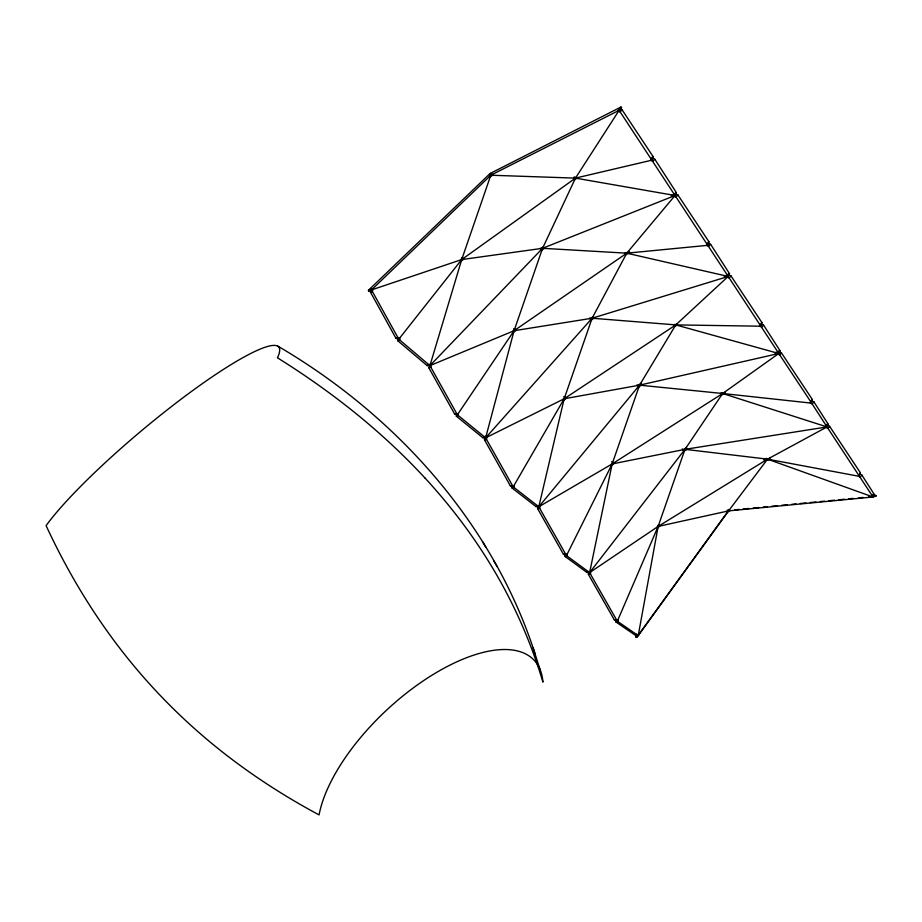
<?xml version="1.0" encoding="UTF-8"?>
<svg xmlns="http://www.w3.org/2000/svg" width="922" height="922" viewBox="0 0 922 922"><rect width="100%" height="100%" fill="white"/><g stroke="black" fill="none" stroke-linecap="round" stroke-linejoin="round"><path stroke-width="1.38" d="M371.289 290.084L368.581 290.995L368.443 290.292L489.778 173.809L490.193 176.955L492.475 175.284L491.852 174.696M490.193 176.955L489.778 173.809M724.139 276.231L728.91 275.252L727.4 277.199L729.118 275.067L730.962 275.885L729.244 278.018L726.743 276.9L729.486 273.638L710.62 244.33L708.684 246.335L706.92 245.402L706.943 243.685L708.88 241.668L677.901 194.945L676.114 194.277L674.293 196.386L673.613 196.063L675.169 193.355L673.613 196.063M706.92 245.402L708.857 243.396L708.88 241.668M761.906 322.562L761.826 324.164L763.554 325.086L761.722 327.114L759.993 326.192L760.062 324.59L761.906 322.562L730.962 275.885M590.633 571.94L590.495 574.164L588.363 574.314L588.501 572.101L590.576 571.386L586.957 572.481L565.174 556.519L565.002 554.767L563.515 554.376L537.595 508.587L537.814 506.409L539.819 505.533L536.12 506.674L512.044 488.015L511.86 486.217L510.304 485.767L484.476 439.806L484.776 437.685L486.804 437.259L486.712 436.636L482.932 437.8L456.367 416.225L456.16 414.37L454.534 413.863L428.822 367.763L429.214 365.688L431.185 365.124L431.07 364.455L427.209 365.665L397.935 340.886L397.716 338.985L396.022 338.42L370.471 292.205L370.955 290.2L372.857 289.462L372.719 288.759L368.443 290.292M770.158 457.761L768.89 459.652L768.28 458.753L765.802 458.96L766.032 460.078L766.701 460.274L766.839 458.534M766.032 460.078L766.17 458.349L763.727 459.859M812.34 399.491L812.213 400.978L813.919 401.9L812.167 403.951L810.473 403.029L810.588 401.543L812.34 399.491L781.464 352.919L779.574 351.962L777.938 354.117L777.315 353.841L780.07 350.775L763.554 325.086M860.376 472.767L860.203 474.139L861.874 475.049L860.214 477.112L858.543 476.201L860.376 472.767L829.604 426.321L827.656 425.261L826.1 427.428L825.501 427.174L827.172 424.523L828.267 424.281L813.919 401.9M486.804 437.259L486.505 439.391L484.476 439.806M725.337 392.069L724.001 393.925L721.845 394.697L721.142 394.455L721.384 392.83M721.845 394.697L722.087 393.06M683.248 450.19L684.447 450.916L686.648 449.533L686.475 447.481M635.581 635.442L639.13 634.371L636.618 637.425L636.007 637.102L636.514 634.278L635.581 635.442L615.919 621.935L615.758 620.241L614.329 619.895L588.363 574.314M638.22 635.627L658.135 526.416L685 449.337L722.652 393.498L778.802 353.506L619.111 110.329L490.792 175.226L371.508 289.923L398.788 339.192L429.929 365.642L457.381 414.796L485.629 437.846L513.208 486.851L538.805 506.766L566.465 555.574L589.619 572.62L617.337 621.221L638.22 635.627L728.599 510.88L767.53 459.156L827.011 426.932L873.007 496.981L728.599 510.88L658.135 526.416L589.619 572.62L612.15 463.95L639.534 385.166L675.78 324.901L728.196 276.45L626.764 253.181L542.574 248.306L461.703 259.578L371.508 289.923M674.247 325.915L674.017 324.763L676.437 324.29L677.105 325.27L674.996 326.192L674.247 325.915L674.593 324.406M566.465 555.574L612.15 463.95L685 449.337L827.011 426.932L811.66 403.156L722.652 393.498L612.15 463.95L538.805 506.766L564.172 398.777L592.108 318.228L626.764 253.181L675.042 195.499L575.466 178.119L490.792 175.226L461.703 259.578L429.929 365.642L514.073 330.721L626.764 253.181L708.015 245.298M637.863 386.203L638.981 386.791L641.193 385.338L641.09 383.345M761.134 326.204L675.78 324.901L564.172 398.777L485.629 437.846L514.073 330.721L542.574 248.306L575.466 178.119L619.111 110.329M629.588 251.718L628.066 253.481L627.363 252.455L624.989 253.077L625.22 254.242L626.015 254.576L626.487 253.193M625.22 254.242L625.681 252.859M489.294 177.231L490.227 174.535M617.337 621.221L658.135 526.416L767.53 459.156L859.765 476.432M574.279 176.817L573.899 179.237L574.752 179.629L575.351 178.384M573.899 179.237L574.498 177.992M636.618 637.425L728.461 510.707L727.804 511.987L727.193 511.191L727.85 509.912M513.208 486.851L564.172 398.777L639.534 385.166L778.802 353.506L811.66 403.156M619.999 109.845L621.555 107.436L620.84 107.09L490.308 173.417L490.93 174.004M457.381 414.796L514.073 330.721L592.108 318.228L728.196 276.45M777.315 353.841L778.664 351.086M829.604 426.321L828.048 428.5L826.1 427.428L827.414 425.388L826.769 424.397M781.464 352.919L779.839 355.074L777.938 354.117L779.344 352.123L778.721 351.847L774.503 352.815M589.619 572.62L685 449.337L767.53 459.156L873.007 496.981M726.743 276.9L728.184 274.168L726.674 276.104L729.486 273.638M514.66 329.039L512.989 331.171L513.704 332.139L515.709 330.456L513.819 328.578M398.788 339.192L461.703 259.578L575.466 178.119L652.085 160.117M620.84 107.09L617.728 111.032L620.16 111.896L622.073 109.81L653.053 156.521L653.087 158.377L651.059 160.359L652.857 161.292L654.885 159.31L676.356 192.594L675.549 193.424M621.555 107.436L618.443 111.378L620.356 109.292L622.073 109.81M858.543 476.201L860.203 474.139M636.007 637.102L638.508 634.036M538.805 506.766L639.534 385.166L722.652 393.498L827.011 426.932M462.302 257.86L460.551 259.969L461.288 260.984L463.397 259.347L461.588 257.584M861.874 475.049L874.24 494.411L871.474 497.131L875.9 496.197L875.865 495.483L873.169 494.515M810.473 403.029L812.213 400.978M677.901 194.945L676.08 197.066L674.293 196.386L675.918 194.507L675.238 194.185L671.228 195.787M485.629 437.846L592.108 318.228L675.78 324.901L778.802 353.506M828.267 424.281L825.455 426.437M759.993 326.192L761.826 324.164M429.929 365.642L542.574 248.306L675.042 195.499M674.339 194.404L673.544 195.234L676.356 192.594M659.61 526.093L657.87 527.857L657.248 527.015L658.688 524.837L659.61 526.093L658.469 525.183M586.957 572.481L587.994 571.433M653.053 156.521L651.013 158.503L651.059 160.359M613.672 463.639L611.851 465.391L611.205 464.504L612.715 462.337L613.672 463.639L612.623 462.879M565.751 398.488L563.838 400.206L563.158 399.284L564.748 397.128L565.751 398.488L564.806 397.878M536.12 506.674L537.284 505.717M489.813 175.71L492.094 174.051M540.05 248.295L540.949 248.537L543.208 246.935L544.257 248.41L541.986 250L541.076 249.747M589.527 318.055L590.541 318.47L592.777 316.949L593.78 318.355L591.532 319.876L590.518 319.45M486.044 436.279L482.932 437.8M636.918 384.866L638.024 385.442L640.248 383.99L640.698 384.912M574.752 179.629L576.734 178.338L576.008 177.266L573.68 178.05M682.338 448.91L683.536 449.625L685.738 448.242L686.175 449.152M727.193 511.191L729.371 509.878L729.809 510.765L728.968 510.396M626.015 254.576L628.066 253.481M427.209 365.665L428.626 364.928M428.972 364.824L430.39 364.098M396.022 338.42L397.901 337.59L399.606 338.155L399.825 340.068L397.935 340.886M397.716 338.985L399.606 338.155M779.067 351.201L780.07 350.775M370.471 292.205L372.373 291.479L372.857 289.462L368.581 290.995M454.534 413.863L458.119 413.713L458.315 415.568L456.367 416.225M456.16 414.37L458.119 413.713M428.822 367.763L430.793 367.187L431.185 365.124L429.537 365.55L428.753 364.536M766.701 460.274L768.89 459.652M429.422 364.893L431.07 364.455M510.304 485.767L513.865 485.71L514.061 487.508L512.044 488.015M511.86 486.217L513.865 485.71M871.44 496.416L875.865 495.483M563.515 554.376L567.065 554.399L567.237 556.139L565.174 556.519M565.002 554.767L567.065 554.399M484.327 436.555L486.712 436.636M537.595 508.587L539.681 508.31L539.889 506.132L538.022 505.659M614.329 619.895L617.867 619.987L618.028 621.693L615.919 621.935M615.758 620.241L617.867 619.987M734.673 509.843L738.96 509.428M743.236 509.013L748.941 508.471M753.216 508.057L758.933 507.503M763.209 507.088L767.484 506.674M771.76 506.259L777.477 505.705M781.752 505.291L787.457 504.737M791.733 504.334L796.02 503.919M800.296 503.504L806.001 502.951M810.277 502.536L815.982 501.983M820.269 501.568L824.545 501.153M828.82 500.738L834.537 500.197M838.813 499.782L844.517 499.228M848.793 498.814L853.081 498.399M858.785 497.845L863.061 497.431M868.766 496.877L875.9 496.197M873.076 494.48L874.24 494.411M540.672 249.09L541.986 250M462.464 258.252L463.178 258.529M462.683 259.07L463.397 259.347M590.149 318.862L591.532 319.876M728.53 509.509L729.371 509.878M637.54 385.661L638.981 386.791M653.087 158.377L654.885 159.31M708.857 243.396L710.62 244.33M514.695 329.258L515.536 329.719M514.868 330.007L515.709 330.456M682.948 449.694L684.447 450.916M277.66 346.015C395.55 414.946 493.247 523.177 535.267 654.47M563.803 396.518L565.624 397.82M611.666 461.565L613.591 463.028M658.412 524.63L659.553 525.54M490.308 173.417L492.475 175.284M724.001 393.925L723.367 392.991L720.912 393.314L721.142 394.455M425.054 478.115C381.869 431.266 331.436 391.458 277.441 357.805A157.996 23.845 -39.9 0 0 194.484 389.257A157.996 23.845 -39.9 0 0 46.1 525.621C70.014 577.322 100.279 626.188 137.101 669.695A663.586 619.077 -27 0 0 224 753.239C253.804 776.531 285.751 797.034 319.07 814.91A141.838 64.217 -43 0 1 436.025 672.76A141.838 64.217 -43 0 1 542.931 682.165C532.397 646.841 517.91 612.715 499.885 580.56A559.32 434.965 20.2 0 0 425.077 478.092M540.949 248.537L541.583 249.343M590.541 318.47L591.163 319.277M638.024 385.442L638.646 386.237M683.536 449.625L684.159 450.42M482.529 541.629L485.733 547.149M493.869 561.049L497.142 566.696M533.204 648.097L539.923 669.222M484.984 436.901L485.076 437.535"/></g></svg>
